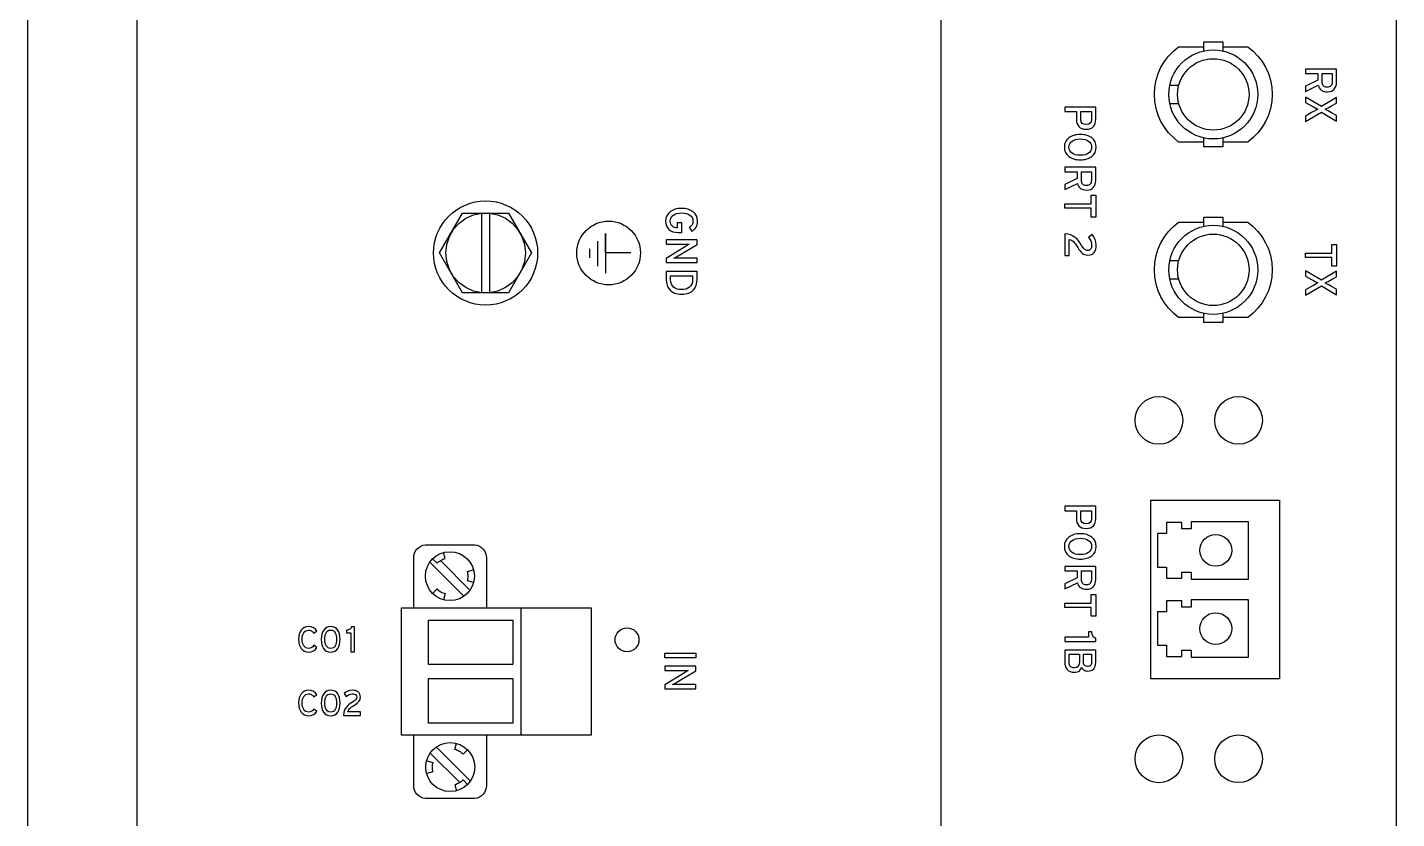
# Model space of a CAD drawing. Extents: x 0.9 to 53.1, y 0.9 to 35.1.
# Drawn here: x 13.117 to 17.417, y 13.102 to 15.587 of the extents above; entities that cross this region are included whole.
import ezdxf

# ---------------------------------------------------------------- set-up
doc = ezdxf.new("R2010")
doc.units = 0
doc.header["$MEASUREMENT"] = 0
doc.layers.add('2.0_____DWG', color=7, linetype='CONTINUOUS')

# ---------------------------------------------------------------- blocks, each defined once
blk = doc.blocks.new('BLK79')
at = {"layer": '2.0_____DWG'}
for points, knots in [([(0.504, 0.3187), (0.4915, 0.3187), (0.4818, 0.3221), (0.4751, 0.3286), (0.4681, 0.3354), (0.4647, 0.3438), (0.4645, 0.3547), (0.4647, 0.3669), (0.4695, 0.3764), (0.4786, 0.3835), (0.4876, 0.3906), (0.4996, 0.3944), (0.5147, 0.3944), (0.5296, 0.3944), (0.5419, 0.3906), (0.5508, 0.3835), (0.56, 0.3764), (0.5646, 0.3669), (0.5647, 0.3547), (0.5647, 0.3394), (0.5586, 0.3286), (0.5466, 0.3225), (0.5466, 0.3225), (0.5388, 0.335), (0.5388, 0.335), (0.5427, 0.3374), (0.5458, 0.3398), (0.5476, 0.3428), (0.5495, 0.3459), (0.5503, 0.3499), (0.5503, 0.3547), (0.5502, 0.3628), (0.5471, 0.3689), (0.5408, 0.3733), (0.5346, 0.3777), (0.5258, 0.3801), (0.5147, 0.3801), (0.5037, 0.3801), (0.4951, 0.3777), (0.4888, 0.3733), (0.4823, 0.3689), (0.479, 0.3628), (0.479, 0.3547), (0.4791, 0.3469), (0.4813, 0.3415), (0.4857, 0.3381), (0.49, 0.3347), (0.4951, 0.333), (0.501, 0.333), (0.501, 0.333), (0.5013, 0.333), (0.5013, 0.333), (0.5013, 0.333), (0.5013, 0.3486), (0.5013, 0.3486), (0.5013, 0.3486), (0.5152, 0.3486), (0.5152, 0.3486), (0.5152, 0.3486), (0.5152, 0.3187), (0.5152, 0.3187), (0.5152, 0.3187), (0.504, 0.3187), (0.504, 0.3187)], [0, 0, 0, 0, 1, 1, 1, 2, 2, 2, 3, 3, 3, 4, 4, 4, 5, 5, 5, 6, 6, 6, 7, 7, 7, 8, 8, 8, 9, 9, 9, 10, 10, 10, 11, 11, 11, 12, 12, 12, 13, 13, 13, 14, 14, 14, 15, 15, 15, 16, 16, 16, 17, 17, 17, 18, 18, 18, 19, 19, 19, 20, 20, 20, 21, 21, 21, 21]), ([(0.4661, 0.2374), (0.4661, 0.2374), (0.5271, 0.275), (0.5271, 0.275), (0.5315, 0.2777), (0.5356, 0.2801), (0.539, 0.2821), (0.5324, 0.2821), (0.5249, 0.2821), (0.5164, 0.2818), (0.5164, 0.2818), (0.4661, 0.2818), (0.4661, 0.2818), (0.4661, 0.2818), (0.4661, 0.2957), (0.4661, 0.2957), (0.4661, 0.2957), (0.5632, 0.2957), (0.5632, 0.2957), (0.5632, 0.2957), (0.5632, 0.2811), (0.5632, 0.2811), (0.5632, 0.2811), (0.5039, 0.2455), (0.5039, 0.2455), (0.4986, 0.2424), (0.4939, 0.2397), (0.4901, 0.2377), (0.4969, 0.2377), (0.5046, 0.2377), (0.513, 0.2377), (0.513, 0.2377), (0.5632, 0.2377), (0.5632, 0.2377), (0.5632, 0.2377), (0.5632, 0.2241), (0.5632, 0.2241), (0.5632, 0.2241), (0.4661, 0.2241), (0.4661, 0.2241), (0.4661, 0.2241), (0.4661, 0.2374), (0.4661, 0.2374)], [0, 0, 0, 0, 1, 1, 1, 2, 2, 2, 3, 3, 3, 4, 4, 4, 5, 5, 5, 6, 6, 6, 7, 7, 7, 8, 8, 8, 9, 9, 9, 10, 10, 10, 11, 11, 11, 12, 12, 12, 13, 13, 13, 14, 14, 14, 14]), ([(0.5147, 0.1251), (0.4978, 0.1251), (0.4854, 0.1299), (0.4776, 0.1387), (0.47, 0.1475), (0.4661, 0.1584), (0.4661, 0.1709), (0.4661, 0.1709), (0.4661, 0.1967), (0.4661, 0.1967), (0.4661, 0.1967), (0.5632, 0.1967), (0.5632, 0.1967), (0.5632, 0.1967), (0.5632, 0.1709), (0.5632, 0.1709), (0.5634, 0.158), (0.5597, 0.1472), (0.552, 0.1383), (0.5442, 0.1295), (0.5319, 0.1251), (0.5147, 0.1251)], [0, 0, 0, 0, 1, 1, 1, 2, 2, 2, 3, 3, 3, 4, 4, 4, 5, 5, 5, 6, 6, 6, 7, 7, 7, 7]), ([(0.5147, 0.1394), (0.5251, 0.1394), (0.5334, 0.1417), (0.5397, 0.1468), (0.5459, 0.1519), (0.549, 0.1597), (0.5491, 0.1709), (0.5491, 0.1709), (0.5491, 0.1824), (0.5491, 0.1824), (0.5491, 0.1824), (0.4801, 0.1824), (0.4801, 0.1824), (0.4801, 0.1824), (0.4801, 0.1709), (0.4801, 0.1709), (0.4803, 0.1597), (0.4835, 0.1519), (0.4898, 0.1468), (0.4961, 0.1417), (0.5044, 0.1394), (0.5147, 0.1394)], [0, 0, 0, 0, 1, 1, 1, 2, 2, 2, 3, 3, 3, 4, 4, 4, 5, 5, 5, 6, 6, 6, 7, 7, 7, 7])]:
    blk.add_open_spline(points, degree=3, knots=knots, dxfattribs=at)
blk = doc.blocks.new('BLK78')
at = {"layer": '2.0_____DWG'}
blk.add_lwpolyline([(0.4661, 0.2374), (0.5632, 0.2374), (0.5632, 0.2231), (0.4661, 0.2231)], close=True, dxfattribs=at)
blk.add_open_spline([(0.4661, 0.1383), (0.4661, 0.1383), (0.5271, 0.176), (0.5271, 0.176), (0.5315, 0.1787), (0.5356, 0.1811), (0.539, 0.1831), (0.5324, 0.1831), (0.5249, 0.1831), (0.5164, 0.1828), (0.5164, 0.1828), (0.4661, 0.1828), (0.4661, 0.1828), (0.4661, 0.1828), (0.4661, 0.1967), (0.4661, 0.1967), (0.4661, 0.1967), (0.5632, 0.1967), (0.5632, 0.1967), (0.5632, 0.1967), (0.5632, 0.1821), (0.5632, 0.1821), (0.5632, 0.1821), (0.5039, 0.1465), (0.5039, 0.1465), (0.4986, 0.1434), (0.4939, 0.1407), (0.4901, 0.1387), (0.4969, 0.1387), (0.5046, 0.1387), (0.513, 0.1387), (0.513, 0.1387), (0.5632, 0.1387), (0.5632, 0.1387), (0.5632, 0.1387), (0.5632, 0.1251), (0.5632, 0.1251), (0.5632, 0.1251), (0.4661, 0.1251), (0.4661, 0.1251), (0.4661, 0.1251), (0.4661, 0.1383), (0.4661, 0.1383)], degree=3, knots=[0, 0, 0, 0, 1, 1, 1, 2, 2, 2, 3, 3, 3, 4, 4, 4, 5, 5, 5, 6, 6, 6, 7, 7, 7, 8, 8, 8, 9, 9, 9, 10, 10, 10, 11, 11, 11, 12, 12, 12, 13, 13, 13, 14, 14, 14, 14], dxfattribs=at)
blk = doc.blocks.new('BLK74')
at = {"layer": '2.0_____DWG'}
for points, knots in [([(0.1828, 0.14), (0.1772, 0.1302), (0.1685, 0.1255), (0.1568, 0.1251), (0.147, 0.1255), (0.1392, 0.1292), (0.1336, 0.1367), (0.1278, 0.1438), (0.125, 0.1533), (0.125, 0.1655), (0.125, 0.1773), (0.1278, 0.1872), (0.1336, 0.1943), (0.1392, 0.2018), (0.147, 0.2055), (0.1568, 0.2055), (0.1689, 0.2055), (0.1775, 0.2004), (0.1824, 0.1909), (0.1824, 0.1909), (0.1724, 0.1845), (0.1724, 0.1845), (0.1706, 0.1879), (0.1685, 0.1902), (0.1662, 0.1916), (0.1636, 0.1933), (0.1606, 0.194), (0.1568, 0.194), (0.1502, 0.194), (0.1451, 0.1912), (0.1417, 0.1862), (0.1383, 0.1811), (0.1365, 0.1743), (0.1365, 0.1655), (0.1365, 0.1567), (0.1383, 0.1495), (0.1417, 0.1448), (0.1451, 0.1394), (0.1502, 0.137), (0.1568, 0.137), (0.1643, 0.137), (0.1699, 0.14), (0.1733, 0.1465), (0.1733, 0.1465), (0.1828, 0.14), (0.1828, 0.14)], [0, 0, 0, 0, 1, 1, 1, 2, 2, 2, 3, 3, 3, 4, 4, 4, 5, 5, 5, 6, 6, 6, 7, 7, 7, 8, 8, 8, 9, 9, 9, 10, 10, 10, 11, 11, 11, 12, 12, 12, 13, 13, 13, 14, 14, 14, 15, 15, 15, 15]), ([(0.2557, 0.1655), (0.2557, 0.1536), (0.2531, 0.1438), (0.2482, 0.1367), (0.2431, 0.1292), (0.2357, 0.1255), (0.2258, 0.1251), (0.2162, 0.1255), (0.2089, 0.1292), (0.2038, 0.1363), (0.1989, 0.1438), (0.1963, 0.1533), (0.1963, 0.1651), (0.1963, 0.1773), (0.1989, 0.1868), (0.204, 0.1943), (0.209, 0.2018), (0.2163, 0.2055), (0.2262, 0.2055), (0.236, 0.2055), (0.2433, 0.2018), (0.2484, 0.1943), (0.2533, 0.1872), (0.2557, 0.1773), (0.2557, 0.1655)], [0, 0, 0, 0, 1, 1, 1, 2, 2, 2, 3, 3, 3, 4, 4, 4, 5, 5, 5, 6, 6, 6, 7, 7, 7, 8, 8, 8, 8]), ([(0.2443, 0.1651), (0.2443, 0.1736), (0.243, 0.1804), (0.2401, 0.1858), (0.2372, 0.1912), (0.2324, 0.194), (0.2258, 0.1943), (0.2194, 0.194), (0.2148, 0.1916), (0.2119, 0.1862), (0.209, 0.1807), (0.2077, 0.174), (0.2077, 0.1655), (0.2077, 0.157), (0.2092, 0.1502), (0.2121, 0.1451), (0.215, 0.1394), (0.2197, 0.1367), (0.2262, 0.1367), (0.2328, 0.1367), (0.2374, 0.1394), (0.2402, 0.1448), (0.243, 0.1502), (0.2443, 0.157), (0.2443, 0.1651)], [0, 0, 0, 0, 1, 1, 1, 2, 2, 2, 3, 3, 3, 4, 4, 4, 5, 5, 5, 6, 6, 6, 7, 7, 7, 8, 8, 8, 8]), ([(0.2892, 0.1265), (0.2892, 0.1265), (0.2892, 0.1862), (0.2892, 0.1862), (0.2892, 0.1862), (0.2758, 0.1862), (0.2758, 0.1862), (0.2758, 0.1862), (0.2758, 0.1943), (0.2758, 0.1943), (0.2797, 0.1943), (0.2833, 0.1953), (0.286, 0.197), (0.2889, 0.1984), (0.2906, 0.2007), (0.2914, 0.2041), (0.2914, 0.2041), (0.3004, 0.2041), (0.3004, 0.2041), (0.3004, 0.2041), (0.3004, 0.1265), (0.3004, 0.1265), (0.3004, 0.1265), (0.2892, 0.1265), (0.2892, 0.1265)], [0, 0, 0, 0, 1, 1, 1, 2, 2, 2, 3, 3, 3, 4, 4, 4, 5, 5, 5, 6, 6, 6, 7, 7, 7, 8, 8, 8, 8])]:
    blk.add_open_spline(points, degree=3, knots=knots, dxfattribs=at)
blk = doc.blocks.new('BLK73')
at = {"layer": '2.0_____DWG'}
for points, knots in [([(0.1828, 0.14), (0.1772, 0.1302), (0.1685, 0.1255), (0.1568, 0.1251), (0.147, 0.1255), (0.1392, 0.1292), (0.1336, 0.1367), (0.1278, 0.1438), (0.125, 0.1533), (0.125, 0.1655), (0.125, 0.1773), (0.1278, 0.1872), (0.1336, 0.1943), (0.1392, 0.2018), (0.147, 0.2055), (0.1568, 0.2055), (0.1689, 0.2055), (0.1775, 0.2004), (0.1824, 0.1909), (0.1824, 0.1909), (0.1724, 0.1845), (0.1724, 0.1845), (0.1706, 0.1879), (0.1685, 0.1902), (0.1662, 0.1916), (0.1636, 0.1933), (0.1606, 0.194), (0.1568, 0.194), (0.1502, 0.194), (0.1451, 0.1912), (0.1417, 0.1862), (0.1383, 0.1811), (0.1365, 0.1743), (0.1365, 0.1655), (0.1365, 0.1567), (0.1383, 0.1495), (0.1417, 0.1448), (0.1451, 0.1394), (0.1502, 0.137), (0.1568, 0.137), (0.1643, 0.137), (0.1699, 0.14), (0.1733, 0.1465), (0.1733, 0.1465), (0.1828, 0.14), (0.1828, 0.14)], [0, 0, 0, 0, 1, 1, 1, 2, 2, 2, 3, 3, 3, 4, 4, 4, 5, 5, 5, 6, 6, 6, 7, 7, 7, 8, 8, 8, 9, 9, 9, 10, 10, 10, 11, 11, 11, 12, 12, 12, 13, 13, 13, 14, 14, 14, 15, 15, 15, 15]), ([(0.2557, 0.1655), (0.2557, 0.1536), (0.2531, 0.1438), (0.2482, 0.1367), (0.2431, 0.1292), (0.2357, 0.1255), (0.2258, 0.1251), (0.2162, 0.1255), (0.2089, 0.1292), (0.2038, 0.1363), (0.1989, 0.1438), (0.1963, 0.1533), (0.1963, 0.1651), (0.1963, 0.1773), (0.1989, 0.1868), (0.204, 0.1943), (0.209, 0.2018), (0.2163, 0.2055), (0.2262, 0.2055), (0.236, 0.2055), (0.2433, 0.2018), (0.2484, 0.1943), (0.2533, 0.1872), (0.2557, 0.1773), (0.2557, 0.1655)], [0, 0, 0, 0, 1, 1, 1, 2, 2, 2, 3, 3, 3, 4, 4, 4, 5, 5, 5, 6, 6, 6, 7, 7, 7, 8, 8, 8, 8]), ([(0.2443, 0.1651), (0.2443, 0.1736), (0.243, 0.1804), (0.2401, 0.1858), (0.2372, 0.1912), (0.2324, 0.194), (0.2258, 0.1943), (0.2194, 0.194), (0.2148, 0.1916), (0.2119, 0.1862), (0.209, 0.1807), (0.2077, 0.174), (0.2077, 0.1655), (0.2077, 0.157), (0.2092, 0.1502), (0.2121, 0.1451), (0.215, 0.1394), (0.2197, 0.1367), (0.2262, 0.1367), (0.2328, 0.1367), (0.2374, 0.1394), (0.2402, 0.1448), (0.243, 0.1502), (0.2443, 0.157), (0.2443, 0.1651)], [0, 0, 0, 0, 1, 1, 1, 2, 2, 2, 3, 3, 3, 4, 4, 4, 5, 5, 5, 6, 6, 6, 7, 7, 7, 8, 8, 8, 8]), ([(0.2658, 0.1265), (0.2665, 0.1377), (0.2697, 0.1465), (0.2752, 0.1526), (0.2808, 0.159), (0.2872, 0.1641), (0.2948, 0.1685), (0.2999, 0.1716), (0.3035, 0.1743), (0.3052, 0.1763), (0.3069, 0.1787), (0.3077, 0.1811), (0.3077, 0.1838), (0.3077, 0.1868), (0.3065, 0.1892), (0.3045, 0.1912), (0.3021, 0.1929), (0.2984, 0.194), (0.2933, 0.194), (0.2865, 0.1936), (0.2804, 0.1912), (0.275, 0.1862), (0.275, 0.1862), (0.2679, 0.195), (0.2679, 0.195), (0.2752, 0.2018), (0.2838, 0.2055), (0.2936, 0.2055), (0.3016, 0.2055), (0.3077, 0.2038), (0.3123, 0.2004), (0.3169, 0.1967), (0.3191, 0.1916), (0.3192, 0.1841), (0.3192, 0.1784), (0.3177, 0.1736), (0.3148, 0.1702), (0.3116, 0.1668), (0.3069, 0.1631), (0.3003, 0.159), (0.2933, 0.1546), (0.2882, 0.1512), (0.2853, 0.1478), (0.2825, 0.1448), (0.2808, 0.1414), (0.2801, 0.1377), (0.2801, 0.1377), (0.3199, 0.1377), (0.3199, 0.1377), (0.3199, 0.1377), (0.3199, 0.1265), (0.3199, 0.1265), (0.3199, 0.1265), (0.2658, 0.1265), (0.2658, 0.1265)], [0, 0, 0, 0, 1, 1, 1, 2, 2, 2, 3, 3, 3, 4, 4, 4, 5, 5, 5, 6, 6, 6, 7, 7, 7, 8, 8, 8, 9, 9, 9, 10, 10, 10, 11, 11, 11, 12, 12, 12, 13, 13, 13, 14, 14, 14, 15, 15, 15, 16, 16, 16, 17, 17, 17, 18, 18, 18, 18])]:
    blk.add_open_spline(points, degree=3, knots=knots, dxfattribs=at)
blk = doc.blocks.new('BLK66')
at = {"layer": '2.0_____DWG'}
for points, knots in [([(0.2896, 0.3133), (0.274, 0.3137), (0.2645, 0.3204), (0.2611, 0.334), (0.2611, 0.334), (0.2214, 0.3147), (0.2214, 0.3147), (0.2214, 0.3147), (0.2214, 0.3309), (0.2214, 0.3309), (0.2214, 0.3309), (0.2599, 0.3496), (0.2599, 0.3496), (0.2599, 0.3496), (0.2599, 0.371), (0.2599, 0.371), (0.2599, 0.371), (0.2214, 0.371), (0.2214, 0.371), (0.2214, 0.371), (0.2214, 0.3849), (0.2214, 0.3849), (0.2214, 0.3849), (0.3186, 0.3849), (0.3186, 0.3849), (0.3186, 0.3849), (0.3186, 0.3435), (0.3186, 0.3435), (0.3186, 0.335), (0.3164, 0.3279), (0.3116, 0.3221), (0.307, 0.3164), (0.2996, 0.3133), (0.2896, 0.3133)], [0, 0, 0, 0, 1, 1, 1, 2, 2, 2, 3, 3, 3, 4, 4, 4, 5, 5, 5, 6, 6, 6, 7, 7, 7, 8, 8, 8, 9, 9, 9, 10, 10, 10, 11, 11, 11, 11]), ([(0.2891, 0.3276), (0.2943, 0.3276), (0.2982, 0.3289), (0.3008, 0.332), (0.3035, 0.3347), (0.3048, 0.3384), (0.3048, 0.3435), (0.3048, 0.3435), (0.3048, 0.371), (0.3048, 0.371), (0.3048, 0.371), (0.2736, 0.371), (0.2736, 0.371), (0.2736, 0.371), (0.2736, 0.3435), (0.2736, 0.3435), (0.2736, 0.3387), (0.2748, 0.3347), (0.2774, 0.332), (0.2799, 0.3289), (0.2838, 0.3276), (0.2891, 0.3276)], [0, 0, 0, 0, 1, 1, 1, 2, 2, 2, 3, 3, 3, 4, 4, 4, 5, 5, 5, 6, 6, 6, 7, 7, 7, 7]), ([(0.2214, 0.237), (0.2214, 0.237), (0.2402, 0.2479), (0.2402, 0.2479), (0.248, 0.2523), (0.2547, 0.2557), (0.2599, 0.2587), (0.2547, 0.2611), (0.2482, 0.2648), (0.2402, 0.2692), (0.2402, 0.2692), (0.2214, 0.2801), (0.2214, 0.2801), (0.2214, 0.2801), (0.2214, 0.297), (0.2214, 0.297), (0.2214, 0.297), (0.2716, 0.2672), (0.2716, 0.2672), (0.2716, 0.2672), (0.3186, 0.2953), (0.3186, 0.2953), (0.3186, 0.2953), (0.3186, 0.278), (0.3186, 0.278), (0.3186, 0.278), (0.303, 0.2689), (0.303, 0.2689), (0.2952, 0.2645), (0.2886, 0.2611), (0.283, 0.2584), (0.2884, 0.2557), (0.295, 0.2519), (0.303, 0.2475), (0.303, 0.2475), (0.3186, 0.2387), (0.3186, 0.2387), (0.3186, 0.2387), (0.3186, 0.2214), (0.3186, 0.2214), (0.3186, 0.2214), (0.2716, 0.2496), (0.2716, 0.2496), (0.2716, 0.2496), (0.2214, 0.2197), (0.2214, 0.2197), (0.2214, 0.2197), (0.2214, 0.237), (0.2214, 0.237)], [0, 0, 0, 0, 1, 1, 1, 2, 2, 2, 3, 3, 3, 4, 4, 4, 5, 5, 5, 6, 6, 6, 7, 7, 7, 8, 8, 8, 9, 9, 9, 10, 10, 10, 11, 11, 11, 12, 12, 12, 13, 13, 13, 14, 14, 14, 15, 15, 15, 16, 16, 16, 16])]:
    blk.add_open_spline(points, degree=3, knots=knots, dxfattribs=at)
blk = doc.blocks.new('BLK65')
at = {"layer": '2.0_____DWG'}
blk.add_lwpolyline([(0.3043, 0.3384), (0.2214, 0.3384), (0.2214, 0.3523), (0.3043, 0.3523), (0.3043, 0.3798), (0.3186, 0.3798), (0.3186, 0.3109), (0.3043, 0.3109)], close=True, dxfattribs=at)
blk.add_open_spline([(0.2214, 0.237), (0.2214, 0.237), (0.2402, 0.2479), (0.2402, 0.2479), (0.248, 0.2523), (0.2547, 0.2557), (0.2599, 0.2587), (0.2547, 0.2611), (0.2482, 0.2648), (0.2402, 0.2692), (0.2402, 0.2692), (0.2214, 0.2801), (0.2214, 0.2801), (0.2214, 0.2801), (0.2214, 0.297), (0.2214, 0.297), (0.2214, 0.297), (0.2716, 0.2672), (0.2716, 0.2672), (0.2716, 0.2672), (0.3186, 0.2953), (0.3186, 0.2953), (0.3186, 0.2953), (0.3186, 0.278), (0.3186, 0.278), (0.3186, 0.278), (0.303, 0.2689), (0.303, 0.2689), (0.2952, 0.2645), (0.2886, 0.2611), (0.283, 0.2584), (0.2884, 0.2557), (0.295, 0.2519), (0.303, 0.2475), (0.303, 0.2475), (0.3186, 0.2387), (0.3186, 0.2387), (0.3186, 0.2387), (0.3186, 0.2214), (0.3186, 0.2214), (0.3186, 0.2214), (0.2716, 0.2496), (0.2716, 0.2496), (0.2716, 0.2496), (0.2214, 0.2197), (0.2214, 0.2197), (0.2214, 0.2197), (0.2214, 0.237), (0.2214, 0.237)], degree=3, knots=[0, 0, 0, 0, 1, 1, 1, 2, 2, 2, 3, 3, 3, 4, 4, 4, 5, 5, 5, 6, 6, 6, 7, 7, 7, 8, 8, 8, 9, 9, 9, 10, 10, 10, 11, 11, 11, 12, 12, 12, 13, 13, 13, 14, 14, 14, 15, 15, 15, 16, 16, 16, 16], dxfattribs=at)
blk = doc.blocks.new('BLK63')
at = {"layer": '2.0_____DWG'}
blk.add_lwpolyline([(0.2094, 0.3282), (0.1265, 0.3282), (0.1265, 0.3421), (0.2094, 0.3421), (0.2094, 0.3696), (0.2236, 0.3696), (0.2236, 0.3008), (0.2094, 0.3008)], close=True, dxfattribs=at)
for points, knots in [([(0.1933, 0.5764), (0.1833, 0.5768), (0.1756, 0.5795), (0.1706, 0.5853), (0.1653, 0.591), (0.1628, 0.5985), (0.1628, 0.6076), (0.1628, 0.6076), (0.1628, 0.6324), (0.1628, 0.6324), (0.1628, 0.6324), (0.1265, 0.6324), (0.1265, 0.6324), (0.1265, 0.6324), (0.1265, 0.6463), (0.1265, 0.6463), (0.1265, 0.6463), (0.2236, 0.6463), (0.2236, 0.6463), (0.2236, 0.6463), (0.2236, 0.607), (0.2236, 0.607), (0.2236, 0.5978), (0.2213, 0.5907), (0.2162, 0.5853), (0.2111, 0.5795), (0.2035, 0.5768), (0.1933, 0.5764)], [0, 0, 0, 0, 1, 1, 1, 2, 2, 2, 3, 3, 3, 4, 4, 4, 5, 5, 5, 6, 6, 6, 7, 7, 7, 8, 8, 8, 9, 9, 9, 9]), ([(0.1933, 0.591), (0.2043, 0.5914), (0.2099, 0.5964), (0.2099, 0.607), (0.2099, 0.607), (0.2099, 0.6324), (0.2099, 0.6324), (0.2099, 0.6324), (0.1763, 0.6324), (0.1763, 0.6324), (0.1763, 0.6324), (0.1763, 0.607), (0.1763, 0.607), (0.1765, 0.5964), (0.1823, 0.591), (0.1933, 0.591)], [0, 0, 0, 0, 1, 1, 1, 2, 2, 2, 3, 3, 3, 4, 4, 4, 5, 5, 5, 5]), ([(0.1751, 0.4805), (0.16, 0.4805), (0.148, 0.4842), (0.139, 0.491), (0.1299, 0.4981), (0.1251, 0.5079), (0.125, 0.5205), (0.1251, 0.5327), (0.1299, 0.5422), (0.139, 0.5493), (0.148, 0.5564), (0.16, 0.5602), (0.1751, 0.5602), (0.1901, 0.5602), (0.2023, 0.5564), (0.2112, 0.5493), (0.2204, 0.5422), (0.225, 0.5327), (0.2252, 0.5205), (0.225, 0.5079), (0.2204, 0.4981), (0.2112, 0.491), (0.2023, 0.4842), (0.1901, 0.4805), (0.1751, 0.4805)], [0, 0, 0, 0, 1, 1, 1, 2, 2, 2, 3, 3, 3, 4, 4, 4, 5, 5, 5, 6, 6, 6, 7, 7, 7, 8, 8, 8, 8]), ([(0.1751, 0.4947), (0.1862, 0.4947), (0.195, 0.4971), (0.2012, 0.5012), (0.2075, 0.5056), (0.2106, 0.512), (0.2107, 0.5205), (0.2106, 0.5286), (0.2075, 0.5347), (0.2012, 0.5391), (0.195, 0.5436), (0.1862, 0.5459), (0.1751, 0.5459), (0.1641, 0.5459), (0.1555, 0.5436), (0.1492, 0.5391), (0.1428, 0.5347), (0.1394, 0.5286), (0.1394, 0.5205), (0.1394, 0.512), (0.1428, 0.5056), (0.1492, 0.5012), (0.1555, 0.4971), (0.1641, 0.4947), (0.1751, 0.4947)], [0, 0, 0, 0, 1, 1, 1, 2, 2, 2, 3, 3, 3, 4, 4, 4, 5, 5, 5, 6, 6, 6, 7, 7, 7, 8, 8, 8, 8]), ([(0.1946, 0.3855), (0.179, 0.3859), (0.1695, 0.3927), (0.1662, 0.4062), (0.1662, 0.4062), (0.1265, 0.3869), (0.1265, 0.3869), (0.1265, 0.3869), (0.1265, 0.4032), (0.1265, 0.4032), (0.1265, 0.4032), (0.165, 0.4218), (0.165, 0.4218), (0.165, 0.4218), (0.165, 0.4432), (0.165, 0.4432), (0.165, 0.4432), (0.1265, 0.4432), (0.1265, 0.4432), (0.1265, 0.4432), (0.1265, 0.4571), (0.1265, 0.4571), (0.1265, 0.4571), (0.2236, 0.4571), (0.2236, 0.4571), (0.2236, 0.4571), (0.2236, 0.4157), (0.2236, 0.4157), (0.2236, 0.4072), (0.2214, 0.4001), (0.2167, 0.3944), (0.2121, 0.3886), (0.2046, 0.3855), (0.1946, 0.3855)], [0, 0, 0, 0, 1, 1, 1, 2, 2, 2, 3, 3, 3, 4, 4, 4, 5, 5, 5, 6, 6, 6, 7, 7, 7, 8, 8, 8, 9, 9, 9, 10, 10, 10, 11, 11, 11, 11]), ([(0.1941, 0.3998), (0.1994, 0.3998), (0.2033, 0.4011), (0.2058, 0.4042), (0.2085, 0.4069), (0.2099, 0.4106), (0.2099, 0.4157), (0.2099, 0.4157), (0.2099, 0.4432), (0.2099, 0.4432), (0.2099, 0.4432), (0.1787, 0.4432), (0.1787, 0.4432), (0.1787, 0.4432), (0.1787, 0.4157), (0.1787, 0.4157), (0.1787, 0.411), (0.1799, 0.4069), (0.1824, 0.4042), (0.185, 0.4011), (0.1889, 0.3998), (0.1941, 0.3998)], [0, 0, 0, 0, 1, 1, 1, 2, 2, 2, 3, 3, 3, 4, 4, 4, 5, 5, 5, 6, 6, 6, 7, 7, 7, 7]), ([(0.1265, 0.235), (0.1265, 0.235), (0.2011, 0.235), (0.2011, 0.235), (0.2011, 0.235), (0.2011, 0.2516), (0.2011, 0.2516), (0.2011, 0.2516), (0.2111, 0.2516), (0.2111, 0.2516), (0.2114, 0.2469), (0.2126, 0.2424), (0.2145, 0.2391), (0.2163, 0.2353), (0.2194, 0.2333), (0.2236, 0.2323), (0.2236, 0.2323), (0.2236, 0.2211), (0.2236, 0.2211), (0.2236, 0.2211), (0.1265, 0.2211), (0.1265, 0.2211), (0.1265, 0.2211), (0.1265, 0.235), (0.1265, 0.235)], [0, 0, 0, 0, 1, 1, 1, 2, 2, 2, 3, 3, 3, 4, 4, 4, 5, 5, 5, 6, 6, 6, 7, 7, 7, 8, 8, 8, 8]), ([(0.1563, 0.1251), (0.1365, 0.1251), (0.1265, 0.136), (0.1265, 0.1573), (0.1265, 0.1573), (0.1265, 0.1946), (0.1265, 0.1946), (0.1265, 0.1946), (0.2236, 0.1946), (0.2236, 0.1946), (0.2236, 0.1946), (0.2236, 0.156), (0.2236, 0.156), (0.2236, 0.1383), (0.2151, 0.1292), (0.1984, 0.1289), (0.1936, 0.1289), (0.1895, 0.1299), (0.1863, 0.1322), (0.1831, 0.1343), (0.1807, 0.1373), (0.1789, 0.1407), (0.178, 0.137), (0.1758, 0.1333), (0.1721, 0.1299), (0.1684, 0.1268), (0.1631, 0.1251), (0.1563, 0.1251)], [0, 0, 0, 0, 1, 1, 1, 2, 2, 2, 3, 3, 3, 4, 4, 4, 5, 5, 5, 6, 6, 6, 7, 7, 7, 8, 8, 8, 9, 9, 9, 9]), ([(0.1558, 0.139), (0.1665, 0.1394), (0.1719, 0.1448), (0.1721, 0.1556), (0.1721, 0.1556), (0.1721, 0.1814), (0.1721, 0.1814), (0.1721, 0.1814), (0.1397, 0.1814), (0.1397, 0.1814), (0.1397, 0.1814), (0.1397, 0.156), (0.1397, 0.156), (0.1397, 0.1499), (0.1412, 0.1455), (0.1443, 0.1428), (0.1472, 0.1404), (0.1511, 0.139), (0.1558, 0.139)], [0, 0, 0, 0, 1, 1, 1, 2, 2, 2, 3, 3, 3, 4, 4, 4, 5, 5, 5, 6, 6, 6, 6]), ([(0.1977, 0.1431), (0.2012, 0.1431), (0.2043, 0.1438), (0.2068, 0.1458), (0.209, 0.1478), (0.2102, 0.1512), (0.2104, 0.156), (0.2104, 0.156), (0.2104, 0.1814), (0.2104, 0.1814), (0.2104, 0.1814), (0.1851, 0.1814), (0.1851, 0.1814), (0.1851, 0.1814), (0.1851, 0.156), (0.1851, 0.156), (0.1851, 0.1536), (0.1856, 0.1516), (0.1863, 0.1499), (0.187, 0.1485), (0.188, 0.1472), (0.1892, 0.1458), (0.1914, 0.1438), (0.1943, 0.1431), (0.1977, 0.1431)], [0, 0, 0, 0, 1, 1, 1, 2, 2, 2, 3, 3, 3, 4, 4, 4, 5, 5, 5, 6, 6, 6, 7, 7, 7, 8, 8, 8, 8])]:
    blk.add_open_spline(points, degree=3, knots=knots, dxfattribs=at)
blk = doc.blocks.new('BLK62')
at = {"layer": '2.0_____DWG'}
blk.add_lwpolyline([(0.2094, 0.273), (0.1265, 0.273), (0.1265, 0.2869), (0.2094, 0.2869), (0.2094, 0.3143), (0.2236, 0.3143), (0.2236, 0.2455), (0.2094, 0.2455)], close=True, dxfattribs=at)
for points, knots in [([(0.1933, 0.5212), (0.1833, 0.5215), (0.1756, 0.5242), (0.1706, 0.53), (0.1653, 0.5358), (0.1628, 0.5432), (0.1628, 0.5524), (0.1628, 0.5524), (0.1628, 0.5771), (0.1628, 0.5771), (0.1628, 0.5771), (0.1265, 0.5771), (0.1265, 0.5771), (0.1265, 0.5771), (0.1265, 0.591), (0.1265, 0.591), (0.1265, 0.591), (0.2236, 0.591), (0.2236, 0.591), (0.2236, 0.591), (0.2236, 0.5517), (0.2236, 0.5517), (0.2236, 0.5425), (0.2213, 0.5354), (0.2162, 0.53), (0.2111, 0.5242), (0.2035, 0.5215), (0.1933, 0.5212)], [0, 0, 0, 0, 1, 1, 1, 2, 2, 2, 3, 3, 3, 4, 4, 4, 5, 5, 5, 6, 6, 6, 7, 7, 7, 8, 8, 8, 9, 9, 9, 9]), ([(0.1933, 0.5358), (0.2043, 0.5361), (0.2099, 0.5412), (0.2099, 0.5517), (0.2099, 0.5517), (0.2099, 0.5771), (0.2099, 0.5771), (0.2099, 0.5771), (0.1763, 0.5771), (0.1763, 0.5771), (0.1763, 0.5771), (0.1763, 0.5517), (0.1763, 0.5517), (0.1765, 0.5412), (0.1823, 0.5358), (0.1933, 0.5358)], [0, 0, 0, 0, 1, 1, 1, 2, 2, 2, 3, 3, 3, 4, 4, 4, 5, 5, 5, 5]), ([(0.1751, 0.4252), (0.16, 0.4252), (0.148, 0.4289), (0.139, 0.4357), (0.1299, 0.4428), (0.1251, 0.4527), (0.125, 0.4652), (0.1251, 0.4774), (0.1299, 0.4869), (0.139, 0.494), (0.148, 0.5012), (0.16, 0.5049), (0.1751, 0.5049), (0.1901, 0.5049), (0.2023, 0.5012), (0.2112, 0.494), (0.2204, 0.4869), (0.225, 0.4774), (0.2252, 0.4652), (0.225, 0.4527), (0.2204, 0.4428), (0.2112, 0.4357), (0.2023, 0.4289), (0.1901, 0.4252), (0.1751, 0.4252)], [0, 0, 0, 0, 1, 1, 1, 2, 2, 2, 3, 3, 3, 4, 4, 4, 5, 5, 5, 6, 6, 6, 7, 7, 7, 8, 8, 8, 8]), ([(0.1751, 0.4395), (0.1862, 0.4395), (0.195, 0.4418), (0.2012, 0.4459), (0.2075, 0.4503), (0.2106, 0.4567), (0.2107, 0.4652), (0.2106, 0.4734), (0.2075, 0.4795), (0.2012, 0.4839), (0.195, 0.4883), (0.1862, 0.4907), (0.1751, 0.4907), (0.1641, 0.4907), (0.1555, 0.4883), (0.1492, 0.4839), (0.1428, 0.4795), (0.1394, 0.4734), (0.1394, 0.4652), (0.1394, 0.4567), (0.1428, 0.4503), (0.1492, 0.4459), (0.1555, 0.4418), (0.1641, 0.4395), (0.1751, 0.4395)], [0, 0, 0, 0, 1, 1, 1, 2, 2, 2, 3, 3, 3, 4, 4, 4, 5, 5, 5, 6, 6, 6, 7, 7, 7, 8, 8, 8, 8]), ([(0.1946, 0.3303), (0.179, 0.3306), (0.1695, 0.3374), (0.1662, 0.351), (0.1662, 0.351), (0.1265, 0.3316), (0.1265, 0.3316), (0.1265, 0.3316), (0.1265, 0.3479), (0.1265, 0.3479), (0.1265, 0.3479), (0.165, 0.3666), (0.165, 0.3666), (0.165, 0.3666), (0.165, 0.3879), (0.165, 0.3879), (0.165, 0.3879), (0.1265, 0.3879), (0.1265, 0.3879), (0.1265, 0.3879), (0.1265, 0.4018), (0.1265, 0.4018), (0.1265, 0.4018), (0.2236, 0.4018), (0.2236, 0.4018), (0.2236, 0.4018), (0.2236, 0.3604), (0.2236, 0.3604), (0.2236, 0.352), (0.2214, 0.3448), (0.2167, 0.3391), (0.2121, 0.3333), (0.2046, 0.3303), (0.1946, 0.3303)], [0, 0, 0, 0, 1, 1, 1, 2, 2, 2, 3, 3, 3, 4, 4, 4, 5, 5, 5, 6, 6, 6, 7, 7, 7, 8, 8, 8, 9, 9, 9, 10, 10, 10, 11, 11, 11, 11]), ([(0.1941, 0.3445), (0.1994, 0.3445), (0.2033, 0.3459), (0.2058, 0.3489), (0.2085, 0.3516), (0.2099, 0.3554), (0.2099, 0.3604), (0.2099, 0.3604), (0.2099, 0.3879), (0.2099, 0.3879), (0.2099, 0.3879), (0.1787, 0.3879), (0.1787, 0.3879), (0.1787, 0.3879), (0.1787, 0.3604), (0.1787, 0.3604), (0.1787, 0.3557), (0.1799, 0.3516), (0.1824, 0.3489), (0.185, 0.3459), (0.1889, 0.3445), (0.1941, 0.3445)], [0, 0, 0, 0, 1, 1, 1, 2, 2, 2, 3, 3, 3, 4, 4, 4, 5, 5, 5, 6, 6, 6, 7, 7, 7, 7]), ([(0.1265, 0.1926), (0.1404, 0.1919), (0.1514, 0.1879), (0.1592, 0.1811), (0.167, 0.174), (0.1736, 0.1658), (0.179, 0.1563), (0.1828, 0.1499), (0.1862, 0.1458), (0.1889, 0.1434), (0.1916, 0.1414), (0.1946, 0.1404), (0.198, 0.1404), (0.2019, 0.1404), (0.205, 0.1417), (0.2072, 0.1444), (0.2096, 0.1472), (0.2107, 0.1519), (0.2107, 0.1584), (0.2106, 0.1668), (0.2073, 0.1746), (0.2011, 0.1811), (0.2011, 0.1811), (0.2121, 0.1902), (0.2121, 0.1902), (0.2206, 0.1811), (0.225, 0.1702), (0.2252, 0.158), (0.2252, 0.1482), (0.2231, 0.1404), (0.2189, 0.1346), (0.2145, 0.1289), (0.2077, 0.1261), (0.1987, 0.1261), (0.1914, 0.1261), (0.1856, 0.1278), (0.1812, 0.1316), (0.1767, 0.1353), (0.1721, 0.1414), (0.1672, 0.1495), (0.1617, 0.1584), (0.1572, 0.1648), (0.1533, 0.1682), (0.1494, 0.1719), (0.1451, 0.174), (0.1406, 0.175), (0.1406, 0.175), (0.1406, 0.1251), (0.1406, 0.1251), (0.1406, 0.1251), (0.1265, 0.1251), (0.1265, 0.1251), (0.1265, 0.1251), (0.1265, 0.1926), (0.1265, 0.1926)], [0, 0, 0, 0, 1, 1, 1, 2, 2, 2, 3, 3, 3, 4, 4, 4, 5, 5, 5, 6, 6, 6, 7, 7, 7, 8, 8, 8, 9, 9, 9, 10, 10, 10, 11, 11, 11, 12, 12, 12, 13, 13, 13, 14, 14, 14, 15, 15, 15, 16, 16, 16, 17, 17, 17, 18, 18, 18, 18])]:
    blk.add_open_spline(points, degree=3, knots=knots, dxfattribs=at)

msp = doc.modelspace()

# ---------------------------------------------------------------- linework, layer by layer
at = {"layer": '2.0_____DWG'}
for points in [[(17.4167, 9.2749), (17.4167, 17.4828), (17.4153, 17.5018), (17.4122, 17.5153), (17.3795, 17.5699), (17.3234, 17.6004), (17.2958, 17.6038), (13.3037, 17.6038), (13.2673, 17.6001), (13.2322, 17.5896), (13.1998, 17.5723), (13.1715, 17.5489), (13.1483, 17.5207), (13.131, 17.4882), (13.1203, 17.4533), (13.1167, 17.4166), (13.1167, 9.3407)], [(13.4617, 9.3498), (13.4617, 17.4078), (13.4641, 17.4322), (13.4712, 17.4556), (13.4828, 17.4773), (13.4984, 17.496), (13.5174, 17.5116), (13.5389, 17.5231), (13.5623, 17.5302), (13.5867, 17.5326), (17.2958, 17.5326), (17.2988, 17.5326), (17.3019, 17.5326), (17.3049, 17.5326), (17.308, 17.5326), (17.3112, 17.5326), (17.3141, 17.5326), (17.3171, 17.5326), (17.3202, 17.5326), (17.3536, 17.514), (17.3819, 17.4953), (17.4027, 17.4767), (17.4146, 17.458), (17.4167, 17.4526)], [(16.8114, 15.2272), (16.808, 15.2272), (16.799, 15.2272), (16.7863, 15.2272), (16.7717, 15.2272), (16.7571, 15.2272), (16.7444, 15.2272), (16.7354, 15.2272), (16.732, 15.2272), (16.7155, 15.241), (16.7007, 15.2564), (16.6877, 15.2733), (16.6767, 15.2916), (16.6678, 15.3113), (16.6613, 15.332), (16.6573, 15.3539), (16.6559, 15.3767), (16.6573, 15.3995), (16.6613, 15.4214), (16.6678, 15.4422), (16.6767, 15.4618), (16.6877, 15.4802), (16.7007, 15.4972), (16.7155, 15.5127), (16.732, 15.5266), (16.7354, 15.5266), (16.7443, 15.5266), (16.7569, 15.5266), (16.7714, 15.5266), (16.7858, 15.5266), (16.7984, 15.5266), (16.8073, 15.5266), (16.8107, 15.5266)], [(16.8114, 15.5134), (16.8114, 15.5422), (16.8704, 15.5422), (16.8704, 15.5134)], [(16.8704, 15.5266), (16.8738, 15.5266), (16.8828, 15.5266), (16.8955, 15.5266), (16.9101, 15.5266), (16.9246, 15.5266), (16.9373, 15.5266), (16.9463, 15.5266), (16.9497, 15.5266), (16.9663, 15.5127), (16.9812, 15.4972), (16.9942, 15.4802), (17.0052, 15.4618), (17.0141, 15.4422), (17.0206, 15.4214), (17.0246, 15.3995), (17.026, 15.3767), (17.0246, 15.3539), (17.0206, 15.332), (17.0141, 15.3113), (17.0052, 15.2916), (16.9942, 15.2733), (16.9812, 15.2564), (16.9663, 15.241), (16.9497, 15.2272), (16.9463, 15.2272), (16.9373, 15.2272), (16.9246, 15.2272), (16.9101, 15.2272), (16.8955, 15.2272), (16.8828, 15.2272), (16.8738, 15.2272), (16.8704, 15.2272)], [(16.8704, 15.2401), (16.8704, 15.2116), (16.8114, 15.2116), (16.8114, 15.2401)], [(14.5439, 14.7538), (14.5177, 14.7591), (14.4937, 14.7698), (14.4727, 14.785), (14.4553, 14.8041), (14.442, 14.8266), (14.4336, 14.8516), (14.4307, 14.8786), (14.4336, 14.9057), (14.442, 14.9309), (14.4553, 14.9534), (14.4727, 14.9726), (14.4937, 14.9878), (14.5177, 14.9984), (14.5439, 15.0037)], [(14.5677, 15.0037), (14.5939, 14.9983), (14.6178, 14.9876), (14.6388, 14.9724), (14.6562, 14.9533), (14.6694, 14.9308), (14.6778, 14.9057), (14.6807, 14.8786), (14.6778, 14.8516), (14.6694, 14.8266), (14.6562, 14.8041), (14.6388, 14.785), (14.6178, 14.7698), (14.5938, 14.7591), (14.5675, 14.7538)], [(16.8114, 14.6762), (16.808, 14.6762), (16.799, 14.6762), (16.7863, 14.6762), (16.7717, 14.6762), (16.7571, 14.6762), (16.7444, 14.6762), (16.7354, 14.6762), (16.732, 14.6762), (16.7155, 14.69), (16.7007, 14.7054), (16.6877, 14.7223), (16.6767, 14.7406), (16.6678, 14.7602), (16.6613, 14.781), (16.6573, 14.8029), (16.6559, 14.8257), (16.6573, 14.8485), (16.6613, 14.8704), (16.6678, 14.8912), (16.6767, 14.9108), (16.6877, 14.9291), (16.7007, 14.946), (16.7155, 14.9614), (16.732, 14.9752), (16.7354, 14.9752), (16.7443, 14.9752), (16.7569, 14.9752), (16.7714, 14.9752), (16.7858, 14.9752), (16.7984, 14.9752), (16.8073, 14.9752), (16.8107, 14.9752)], [(16.8114, 14.9624), (16.8114, 14.9908), (16.8704, 14.9908), (16.8704, 14.9624)], [(16.8704, 14.9752), (16.8738, 14.9752), (16.8828, 14.9752), (16.8955, 14.9752), (16.9101, 14.9752), (16.9246, 14.9752), (16.9373, 14.9752), (16.9463, 14.9752), (16.9497, 14.9752), (16.9663, 14.9614), (16.9812, 14.946), (16.9942, 14.9291), (17.0052, 14.9108), (17.0141, 14.8912), (17.0206, 14.8704), (17.0246, 14.8485), (17.026, 14.8257), (17.0246, 14.8029), (17.0206, 14.781), (17.0141, 14.7602), (17.0052, 14.7406), (16.9942, 14.7223), (16.9812, 14.7054), (16.9663, 14.69), (16.9497, 14.6762), (16.9463, 14.6762), (16.9373, 14.6762), (16.9246, 14.6762), (16.9101, 14.6762), (16.8955, 14.6762), (16.8828, 14.6762), (16.8738, 14.6762), (16.8704, 14.6762)], [(15.0119, 14.8786), (14.9318, 14.8786), (14.9318, 14.9396), (14.9318, 14.8152)], [(16.8704, 14.6891), (16.8704, 14.6602), (16.8114, 14.6602), (16.8114, 14.6891)], [(14.33, 13.7637), (14.33, 13.7702), (14.33, 13.7874), (14.33, 13.8118), (14.33, 13.84), (14.33, 13.8685), (14.33, 13.894), (14.33, 13.9129), (14.33, 13.9218), (14.3305, 13.9284), (14.3324, 13.936), (14.3357, 13.9428), (14.3402, 13.9488), (14.3457, 13.9539), (14.352, 13.9579), (14.3591, 13.9606), (14.3668, 13.9619), (14.3722, 13.9621), (14.3847, 13.9621), (14.4053, 13.9621), (14.4307, 13.9621), (14.4577, 13.9621), (14.483, 13.9621), (14.5036, 13.9621), (14.5161, 13.9621), (14.5215, 13.9619), (14.5292, 13.9606), (14.5363, 13.9579), (14.5427, 13.9539), (14.5481, 13.9488), (14.5526, 13.9428), (14.5559, 13.936), (14.5578, 13.9284), (14.5583, 13.9218), (14.5583, 13.9129), (14.5583, 13.894), (14.5583, 13.8685), (14.5583, 13.84), (14.5583, 13.8118), (14.5583, 13.7874), (14.5583, 13.7702), (14.5583, 13.7637)], [(14.3893, 13.918), (14.4032, 13.9041), (14.4059, 13.9068), (14.4088, 13.9092), (14.4119, 13.9112), (14.4151, 13.9132), (14.4183, 13.9149), (14.4217, 13.9166), (14.4253, 13.918), (14.4288, 13.919), (14.4237, 13.938)], [(14.5178, 13.8441), (14.4987, 13.8491), (14.4995, 13.8525), (14.5002, 13.8563), (14.5005, 13.86), (14.5007, 13.8637), (14.5005, 13.8675), (14.5002, 13.8712), (14.4995, 13.8749), (14.4987, 13.8786), (14.5178, 13.8837)], [(14.3893, 13.8095), (14.4032, 13.8234), (14.4059, 13.821), (14.4088, 13.8186), (14.4119, 13.8163), (14.4151, 13.8142), (14.4183, 13.8125), (14.4217, 13.8112), (14.4253, 13.8098), (14.4288, 13.8088), (14.4237, 13.7895)], [(14.6668, 13.7637), (14.8873, 13.7637), (14.8873, 13.3639), (14.6668, 13.3639)], [(14.5583, 13.3639), (14.5583, 13.3574), (14.5583, 13.3402), (14.5583, 13.3157), (14.5583, 13.2875), (14.5583, 13.2589), (14.5583, 13.2334), (14.5583, 13.2144), (14.5583, 13.2055), (14.5578, 13.1989), (14.5559, 13.1914), (14.5526, 13.1846), (14.5481, 13.1786), (14.5427, 13.1735), (14.5363, 13.1695), (14.5292, 13.1667), (14.5215, 13.1653), (14.5161, 13.1652), (14.5036, 13.1652), (14.483, 13.1652), (14.4577, 13.1652), (14.4307, 13.1652), (14.4053, 13.1652), (14.3847, 13.1652), (14.3722, 13.1652), (14.3668, 13.1653), (14.3591, 13.1667), (14.352, 13.1695), (14.3457, 13.1735), (14.3402, 13.1786), (14.3357, 13.1846), (14.3324, 13.1914), (14.3305, 13.1989), (14.33, 13.2055), (14.33, 13.2144), (14.33, 13.2334), (14.33, 13.2589), (14.33, 13.2875), (14.33, 13.3157), (14.33, 13.3402), (14.33, 13.3574), (14.33, 13.3639)], [(14.499, 13.3181), (14.4851, 13.3042), (14.4824, 13.3066), (14.4795, 13.309), (14.4765, 13.3114), (14.4732, 13.3131), (14.47, 13.3151), (14.4666, 13.3164), (14.4631, 13.3178), (14.4595, 13.3188), (14.4646, 13.3378)], [(14.3707, 13.2836), (14.3896, 13.2785), (14.3888, 13.2747), (14.3881, 13.2713), (14.3878, 13.2676), (14.3876, 13.2639), (14.3878, 13.2602), (14.3881, 13.2564), (14.3888, 13.2527), (14.3896, 13.249), (14.3707, 13.2439)], [(14.499, 13.2093), (14.4851, 13.2235), (14.4824, 13.2208), (14.4795, 13.2184), (14.4765, 13.2164), (14.4732, 13.2144), (14.47, 13.2127), (14.4666, 13.211), (14.4631, 13.2096), (14.4595, 13.2086), (14.4646, 13.1896)]]:
    msp.add_lwpolyline(points, dxfattribs=at)
at = {"layer": '2.0_____DWG', "flags": 128}
for points in [[(15.9857, 17.5326), (15.9857, 9.2247)], [(16.7044, 15.4062), (16.7327, 15.4062)], [(16.7327, 15.3472), (16.7044, 15.3472)], [(14.8818, 14.8918), (14.8818, 14.863)], [(14.9069, 14.9162), (14.9069, 14.8376)], [(16.7044, 14.8552), (16.7327, 14.8552)], [(16.7327, 14.7962), (16.7044, 14.7962)], [(14.4871, 13.8007), (14.3803, 13.9075)], [(14.4141, 13.9126), (14.5066, 13.82)], [(14.4744, 13.2151), (14.3817, 13.3076)], [(14.4012, 13.327), (14.508, 13.2201)]]:
    msp.add_lwpolyline(points, dxfattribs=at)
at = {"layer": '2.0_____DWG'}
for points in [[(14.4836, 14.7538), (14.4113, 14.8786), (14.4836, 15.0037), (14.628, 15.0037), (14.7001, 14.8786), (14.628, 14.7538)], [(14.5675, 14.7538), (14.5439, 14.7538), (14.5439, 15.0037), (14.5675, 15.0037)], [(17.0487, 13.5409), (16.6451, 13.5409), (16.6451, 14.1021), (17.0487, 14.1021)], [(16.7717, 14.0126), (16.7417, 14.0126), (16.7417, 14.0322), (16.6937, 14.0322), (16.6937, 13.9973), (16.6657, 13.9973), (16.6657, 13.8922), (16.6937, 13.8922), (16.6937, 13.8573), (16.7417, 13.8573), (16.7417, 13.8766), (16.7717, 13.8766), (16.7717, 13.8546), (16.9518, 13.8546), (16.9518, 14.0346), (16.7717, 14.0346)], [(14.6668, 13.3639), (14.2913, 13.3639), (14.2913, 13.7637), (14.6668, 13.7637)], [(16.7717, 13.7667), (16.7417, 13.7667), (16.7417, 13.7861), (16.6937, 13.7861), (16.6937, 13.7511), (16.6657, 13.7511), (16.6657, 13.6464), (16.6937, 13.6464), (16.6937, 13.6111), (16.7417, 13.6111), (16.7417, 13.6308), (16.7717, 13.6308), (16.7717, 13.6087), (16.9518, 13.6087), (16.9518, 13.7888), (16.7717, 13.7888)], [(14.6412, 13.5857), (14.3761, 13.5857), (14.3761, 13.725), (14.6412, 13.725)], [(14.6412, 13.4022), (14.3761, 13.4022), (14.3761, 13.5419), (14.6412, 13.5419)]]:
    msp.add_lwpolyline(points, close=True, dxfattribs=at)
for centre, radius in [((16.841, 15.3767), 0.1398), ((16.841, 15.3767), 0.1122), ((14.5557, 14.8786), 0.1635), ((14.942, 14.8786), 0.1), ((16.841, 14.8257), 0.1398), ((16.841, 14.8257), 0.1122), ((16.6702, 14.353), 0.075), ((16.9202, 14.353), 0.0749), ((16.8487, 13.9446), 0.05), ((14.4436, 13.8637), 0.0768), ((16.8487, 13.6988), 0.05), ((14.9998, 13.6638), 0.0375), ((14.4447, 13.2639), 0.0768), ((16.6702, 13.29), 0.075), ((16.9202, 13.29), 0.0749)]:
    msp.add_circle(centre, radius, dxfattribs=at)

# ---------------------------------------------------------------- block references
for name, p in [('BLK66', (16.9094, 15.0715)), ('BLK62', (16.2482, 14.746)), ('BLK79', (14.6565, 14.6243)), ('BLK65', (16.9094, 14.526)), ('BLK63', (16.2482, 13.4368)), ('BLK74', (13.8432, 13.4999)), ('BLK78', (14.6528, 13.3843)), ('BLK73', (13.8432, 13.2998))]:
    msp.add_blockref(name, p, dxfattribs=at)

doc.saveas('drawing.dxf')
